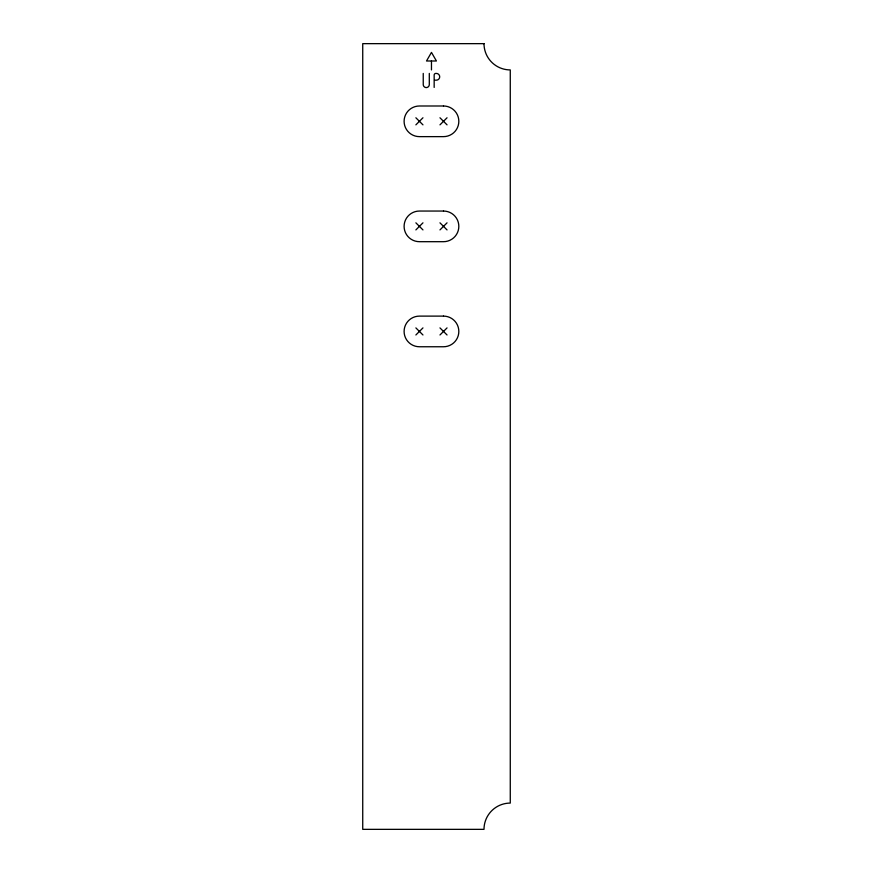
<?xml version="1.0" encoding="UTF-8"?>
<svg xmlns="http://www.w3.org/2000/svg" width="873" height="873" viewBox="0 0 873 873"><rect width="100%" height="100%" fill="white"/><g stroke="black" fill="none" stroke-linecap="round" stroke-linejoin="round"><path stroke-width="1.31" d="M415.886 124.85L422.958 117.779M439.97 124.85L447.041 117.779M415.886 229.905L422.958 222.833M439.97 229.905L447.041 222.833M415.886 334.97L422.958 327.899M439.97 334.97L447.041 327.899M431.12 60.99L426.504 60.99L431.469 52.402L436.424 60.99L431.469 60.99L431.469 69.916M434.514 80.174L436.314 80.174A3.372 3.372 0 0 0 439.697 76.791A3.372 3.372 0 0 0 436.314 73.419L435.802 73.419A1.637 1.637 0 0 0 434.165 75.056L434.165 87.431M439.97 117.779L447.041 124.85M415.886 117.779L422.958 124.85M439.97 222.833L447.041 229.905M415.886 222.833L422.958 229.905M439.97 327.899L447.041 334.97M415.886 327.899L422.958 334.97M429.298 73.419L429.298 84.55A3.034 3.034 0 0 1 426.264 87.584A3.034 3.034 0 0 1 423.241 84.55L423.241 73.419M484.002 43.65L362.731 43.65L362.731 829.35L484.002 829.35A26.266 26.266 0 0 1 510.269 803.084L510.269 69.916A26.266 26.266 0 0 1 484.002 43.65M443.506 105.993L419.422 105.993A15.321 15.321 0 0 0 404.101 121.314A15.321 15.321 0 0 0 419.422 136.635L443.506 136.635A15.321 15.321 0 0 0 458.827 121.314A15.321 15.321 0 0 0 443.506 105.993M443.506 211.048L419.422 211.048A15.321 15.321 0 0 0 404.101 226.369A15.321 15.321 0 0 0 419.422 241.69L443.506 241.69A15.321 15.321 0 0 0 458.827 226.369A15.321 15.321 0 0 0 443.506 211.048M443.506 316.113L419.422 316.113A15.321 15.321 0 0 0 404.101 331.434A15.321 15.321 0 0 0 419.422 346.756L443.506 346.756A15.321 15.321 0 0 0 458.827 331.434A15.321 15.321 0 0 0 443.506 316.113"/></g></svg>
